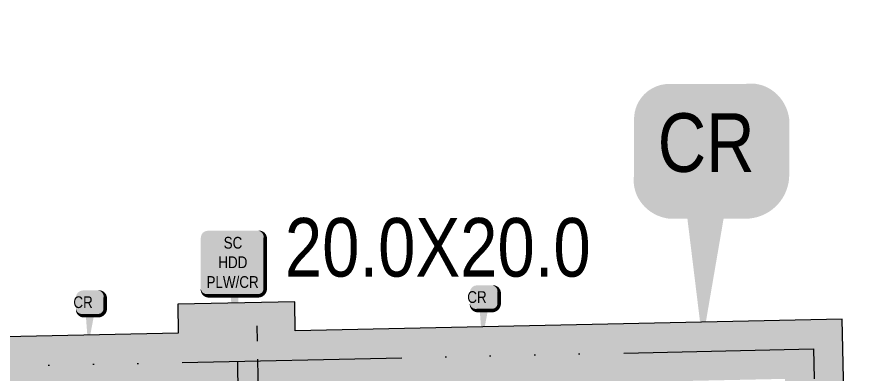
# Model space of a CAD drawing. Extents: x 88833 to 97610, y 5963373 to 5974710.
# Drawn here: x 94209.1 to 94352.4, y 5964395.2 to 5964456.2 of the extents above; entities that cross this region are included whole.
import ezdxf

# ---------------------------------------------------------------- set-up
doc = ezdxf.new("R2010")
doc.units = 0
doc.header["$LTSCALE"] = 5
doc.linetypes.add('COOP2', pattern=[10, 5, -1, 0, -1, 0, -1, 0, -1, 0, -1])
doc.linetypes.add('foc-TIELINE', pattern=[1.875, 1.25, -0.625])
for name, color, linetype in [('P-APEX RECON PAY ITEMS', 240, 'Continuous'), ('P-APEX RECON PAY ITEMS-1000', 240, 'Continuous'), ('P-APEX RECON-10m BUFFER', 51, 'COOP2'), ('P-APEX RECON-URBAN', 30, 'COOP2'), ('P-APEX RECON-WORK AREA', 104, 'Continuous'), ('P-BUFFER-PURPLE', 187, 'foc-TIELINE')]:
    doc.layers.add(name, color=color, linetype=linetype)
doc.layers.add('P-APEX RECON-TO BE DRILLED-H', color=7, linetype='Continuous', true_color=0xffafe1)
doc.layers.add('P-APEX RECON-TWS-T', color=104, linetype='Continuous', lineweight=9)
doc.styles.add('175L', font='ARIALN.TTF', dxfattribs={"height": 2})
doc.styles.add('80', font='ARIALN.TTF', dxfattribs={"height": 10})

# ---------------------------------------------------------------- blocks, each defined once
blk = doc.blocks.new('*U864')
at = {"true_color": 0xffffa8}
h = blk.add_hatch(color=51, dxfattribs=at)
edge = h.paths.add_edge_path()
edge.add_line((-21.5, -28.5), (21.5, -28.5))
edge.add_arc((21.5, -22.5), 6, 270, 360)
edge.add_line((27.5, -22.5), (27.5, 21))
edge.add_arc((21.5, 21), 6, 0, 90)
edge.add_line((21.5, 27), (-21.5, 27))
edge.add_arc((-21.5, 21), 6, 90, 180)
edge.add_line((-27.5, 21), (-27.5, -22.5))
edge.add_arc((-21.5, -22.5), 6, 180, 270)
at = {"color": 240, "flags": 128}
blk.add_lwpolyline([(-21.5, -28.5, 3, 3, 0), (21.5, -28.5, 3, 3, 0.414214), (27.5, -22.5, 3, 3, 0), (27.5, 21, 3, 0, 0.414214), (21.5, 27, 0, 0, 0), (-21.5, 27, 0, 0, 0.414214), (-27.5, 21, 0, 0, 0), (-27.5, -22.5, 0, 3, 0.414214)], format="xyseb", close=True, dxfattribs=at)
for points in [[(-1, -11.44, 0, 10, 0), (0, 0, 5, 5, 0)], [(3.77, -84.54, 0, 10, 0), (0, 0, 5, 5, 0)]]:
    blk.add_lwpolyline(points, format="xyseb", dxfattribs=at)
at = {"color": 4, "style": '80'}
blk.add_attdef('OTHER_001', (-14.7, -5), '', height=10, dxfattribs=at)
blk = doc.blocks.new('*U869')
at = {"true_color": 0xffffa8}
h = blk.add_hatch(color=51, dxfattribs=at)
edge = h.paths.add_edge_path()
edge.add_line((-16.5, -11.5), (16.5, -11.5))
edge.add_arc((16.5, -5.5), 6, 270, 360)
edge.add_line((22.5, -5.5), (22.5, 4))
edge.add_arc((16.5, 4), 6, 0, 90)
edge.add_line((16.5, 10), (-16.5, 10))
edge.add_arc((-16.5, 4), 6, 90, 180)
edge.add_line((-22.5, 4), (-22.5, -5.5))
edge.add_arc((-16.5, -5.5), 6, 180, 270)
at = {"color": 240, "flags": 128}
blk.add_lwpolyline([(-16.5, -11.5, 3, 3, 0), (16.5, -11.5, 3, 3, 0.414214), (22.5, -5.5, 3, 3, 0), (22.5, 4, 3, 0, 0.414214), (16.5, 10, 0, 0, 0), (-16.5, 10, 0, 0, 0.414214), (-22.5, 4, 0, 0, 0), (-22.5, -5.5, 0, 3, 0.414214)], format="xyseb", close=True, dxfattribs=at)
for points in [[(-35.61, -33.46, 0, 10, 0), (0, 0, 5, 5, 0)], [(-1, -11.44, 0, 10, 0), (0, 0, 5, 5, 0)]]:
    blk.add_lwpolyline(points, format="xyseb", dxfattribs=at)
at = {"color": 4, "style": '80'}
blk.add_attdef('OTHER_001', (-14.7, -5), '', height=10, dxfattribs=at)
blk = doc.blocks.new('*U877')
at = {"true_color": 0xffffa8}
h = blk.add_hatch(color=51, dxfattribs=at)
edge = h.paths.add_edge_path()
edge.add_line((-6.5, -11.5), (6.5, -11.5))
edge.add_arc((6.5, -5.5), 6, 270, 360)
edge.add_line((12.5, -5.5), (12.5, 4))
edge.add_arc((6.5, 4), 6, 0, 90)
edge.add_line((6.5, 10), (-6.5, 10))
edge.add_arc((-6.5, 4), 6, 90, 180)
edge.add_line((-12.5, 4), (-12.5, -5.5))
edge.add_arc((-6.5, -5.5), 6, 180, 270)
at = {"color": 240, "flags": 128}
blk.add_lwpolyline([(-6.5, -11.5, 3, 3, 0), (6.5, -11.5, 3, 3, 0.414214), (12.5, -5.5, 3, 3, 0), (12.5, 4, 3, 0, 0.414214), (6.5, 10, 0, 0, 0), (-6.5, 10, 0, 0, 0.414214), (-12.5, 4, 0, 0, 0), (-12.5, -5.5, 0, 3, 0.414214)], format="xyseb", close=True, dxfattribs=at)
for points in [[(-1, -11.44, 0, 10, 0), (0, 0, 5, 5, 0)], [(-0.82, -33.98, 0, 10, 0), (0, 0, 5, 5, 0)]]:
    blk.add_lwpolyline(points, format="xyseb", dxfattribs=at)
at = {"color": 4, "style": '80'}
blk.add_attdef('OTHER_001', (-14.7, -5), '', height=10, dxfattribs=at)
blk = doc.blocks.new('*U919')
at = {"true_color": 0xffffa8}
h = blk.add_hatch(color=51, dxfattribs=at)
edge = h.paths.add_edge_path()
edge.add_line((-6.5, -11.5), (6.5, -11.5))
edge.add_arc((6.5, -5.5), 6, 270, 360)
edge.add_line((12.5, -5.5), (12.5, 4))
edge.add_arc((6.5, 4), 6, 0, 90)
edge.add_line((6.5, 10), (-6.5, 10))
edge.add_arc((-6.5, 4), 6, 90, 180)
edge.add_line((-12.5, 4), (-12.5, -5.5))
edge.add_arc((-6.5, -5.5), 6, 180, 270)
at = {"color": 240, "flags": 128}
blk.add_lwpolyline([(-6.5, -11.5, 3, 3, 0), (6.5, -11.5, 3, 3, 0.414214), (12.5, -5.5, 3, 3, 0), (12.5, 4, 3, 0, 0.414214), (6.5, 10, 0, 0, 0), (-6.5, 10, 0, 0, 0.414214), (-12.5, 4, 0, 0, 0), (-12.5, -5.5, 0, 3, 0.414214)], format="xyseb", close=True, dxfattribs=at)
for points in [[(-2.07, -37.32, 0, 10, 0), (0, 0, 5, 5, 0)], [(-1, -11.44, 0, 10, 0), (0, 0, 5, 5, 0)]]:
    blk.add_lwpolyline(points, format="xyseb", dxfattribs=at)
at = {"color": 4, "style": '80'}
blk.add_attdef('OTHER_001', (-14.7, -5), '', height=10, dxfattribs=at)

msp = doc.modelspace()

# ---------------------------------------------------------------- hatches: boundary and pattern name
at = {"layer": 'P-APEX RECON-10m BUFFER', "transparency": 33554687}
h = msp.add_hatch(color=256, dxfattribs=at)
h.dxf.hatch_style = 1
h.paths.add_polyline_path([(94027.145, 5964387.752), (94044.094, 5964388.107), (94044.201, 5964383.088), (94064.18, 5964383.512), (94064.074, 5964388.529), (94130.824, 5964389.947), (94130.931, 5964384.927), (94136.03, 5964385.036), (94136.544, 5964368.793), (94131.551, 5964368.635), (94132.184, 5964348.661), (94152.158, 5964349.294), (94151.525, 5964369.268), (94146.531, 5964369.109), (94146.02, 5964385.248), (94150.91, 5964385.352), (94150.804, 5964390.371), (94236.892, 5964392.2), (94236.999, 5964387.168), (94241.943, 5964387.273), (94242.442, 5964357.686), (94249.185, 5964321.823), (94208.554, 5964316.296), (94190.713, 5964314.615), (94028.8, 5964310.203), (94028.906, 5964305.208), (94191.016, 5964309.626), (94209.125, 5964311.332), (94250.11, 5964316.906), (94250.607, 5964314.259), (94251.789, 5964302.704), (94259.809, 5964296.748), (94262.138, 5964299.726), (94260.505, 5964315.694), (94252.418, 5964358.701), (94251.933, 5964387.486), (94256.979, 5964387.593), (94256.872, 5964392.624), (94340.274, 5964394.396), (94341.857, 5964324.917), (94346.984, 5964296.269), (94388.349, 5964297.197), (94387.99, 5964294.026), (94407.847, 5964291.775), (94408.41, 5964296.739), (94439.154, 5964293.255), (94438.787, 5964290.015), (94458.644, 5964287.765), (94459.203, 5964292.703), (94839.164, 5964300.866), (94838.842, 5964310.854), (94460.339, 5964302.721), (94460.894, 5964307.622), (94441.037, 5964309.872), (94440.279, 5964303.183), (94409.535, 5964306.668), (94410.098, 5964311.632), (94390.241, 5964313.883), (94389.485, 5964307.218), (94355.313, 5964306.451), (94351.829, 5964325.917), (94350.037, 5964404.597), (94256.66, 5964402.614), (94256.554, 5964407.572), (94236.575, 5964407.148), (94236.68, 5964402.19), (94150.592, 5964400.361), (94150.486, 5964405.331), (94130.506, 5964404.907), (94130.612, 5964399.937), (94063.862, 5964398.519), (94063.756, 5964403.491), (94043.776, 5964403.067), (94043.882, 5964398.097), (94026.932, 5964397.742)])
at = {"layer": 'P-APEX RECON-TO BE DRILLED-H', "transparency": 33554687}
h = msp.add_hatch(color=256, dxfattribs=at)
h.dxf.hatch_style = 1
h.paths.add_polyline_path([(94246.777, 5964397.37), (94251.765, 5964397.455), (94251.933, 5964387.486), (94252.418, 5964358.701), (94260.505, 5964315.694), (94262.138, 5964299.726), (94259.809, 5964296.748), (94251.789, 5964302.704), (94250.607, 5964314.259), (94249.185, 5964321.823), (94242.442, 5964357.686), (94241.774, 5964397.286)])

# ---------------------------------------------------------------- linework, layer by layer
at = {"layer": 'P-APEX RECON-URBAN', "ltscale": 1.5, "flags": 128}
for points in [[(89862.314, 5969420.078), (89867.21, 5969428.525), (89870.142, 5969432.838), (89871.234, 5969440.262), (89870.986, 5969451.312), (89869.214, 5969465.882), (89874.382, 5969505.038), (89878.807, 5969544.864), (89884.151, 5969585.191), (89892.206, 5969617.101), (89902.642, 5969647.039), (89920.512, 5969655.252), (90029.926, 5969662.38), (90138.481, 5969668.858), (90357.817, 5969689.033), (90562.775, 5969696.814), (90589.96, 5969720.186), (90720.273, 5969722.879), (90776.006, 5969735.867), (91186.503, 5969696.002), (91462.207, 5969691.78), (92125.726, 5969704.862), (92128.773, 5969486.17), (92217.364, 5969300.618), (92221.268, 5969073.304), (93093.277, 5969087.636), (93106.741, 5968355.069), (93124.698, 5968305.644), (93129.217, 5968093.237), (93161.833, 5968029.817), (93132.245, 5967948.401), (93140.258, 5967559.937), (93144.056, 5967553.379), (93150.54, 5967550.023), (93471.989, 5967554.975), (93537.11, 5967530.142), (93807.323, 5967535.904), (93870.968, 5967527.576), (94192.337, 5967535.661), (94197.923, 5967257.788), (94078.168, 5967114.695), (94085.554, 5966738.872), (94086.156, 5966675.15), (93941.517, 5966671.159), (93944.01, 5966553.478), (93958.044, 5965888.32), (93972.598, 5965166.717), (93975.555, 5965146.731), (93977.138, 5965068.998), (93975.008, 5965048.86), (93989.037, 5964391.951), (94052.05, 5964393.271), (94345.155, 5964399.496), (94346.843, 5964325.417), (94351.149, 5964301.36), (94401.947, 5964302.5), (94446.672, 5964297.431), (95465.604, 5964319.323)], [(94246.77, 5964397.37), (94247.43, 5964358.194), (94255.556, 5964314.977), (94256.963, 5964301.219), (94255.874, 5964299.826)]]:
    msp.add_lwpolyline(points, dxfattribs=at)
at = {"layer": 'P-APEX RECON-WORK AREA', "flags": 128}
msp.add_lwpolyline([(94355.313, 5964306.451), (94351.829, 5964325.917), (94350.037, 5964404.597), (94256.66, 5964402.614), (94256.554, 5964407.572), (94236.575, 5964407.148), (94236.68, 5964402.19), (94150.592, 5964400.361), (94150.486, 5964405.331), (94130.506, 5964404.907), (94130.612, 5964399.937), (94063.862, 5964398.519)], dxfattribs=at)
at = {"layer": 'P-BUFFER-PURPLE'}
msp.add_line((94250.379, 5964391.487), (94250.124, 5964403.475), dxfattribs=at)

# ---------------------------------------------------------------- block references
at = {"layer": 'P-APEX RECON PAY ITEMS'}
ref = msp.add_blockref('*U877', (94327.007, 5964434.726), dxfattribs=at)
ref.add_attrib('OTHER_001', 'CR', (94318.546, 5964429.722), dxfattribs={"layer": '0', "color": 4, "height": 10, "style": '80'})
msp.add_blockref('*U869', (94381.765, 5964388.983), dxfattribs=at).add_auto_attribs({'OTHER_001': 'UMC-G'})
at = {"layer": 'P-APEX RECON PAY ITEMS-1000'}
ref = msp.add_blockref('*U864', (94246.023, 5964414.278), dxfattribs=dict(at, xscale=0.2, yscale=0.2, zscale=0.2))
ref.add_attrib('OTHER_001', 'SC', (94244.427, 5964416.628), dxfattribs={"layer": '0', "color": 4, "height": 2, "style": '80'})
ref.add_attrib('OTHER_002', 'HDD', (94243.517, 5964413.295), dxfattribs={"layer": '0', "color": 4, "height": 2, "style": '80'})
ref.add_attrib('OTHER_003', 'PLW/CR', (94241.496, 5964409.926), dxfattribs={"layer": '0', "color": 4, "height": 2, "style": '80'})
at = {"layer": 'P-APEX RECON PAY ITEMS-1000', "xscale": 0.2, "yscale": 0.2, "zscale": 0.2}
msp.add_blockref('*U919', (94221.705, 5964407.485), dxfattribs=at).add_auto_attribs({'OTHER_001': 'CR'})

# ---------------------------------------------------------------- next in the draw order: texts
at = {"layer": 'P-APEX RECON-TWS-T', "insert": (94254.874, 5964421.847), "char_height": 10, "attachment_point": 1, "style": '175L', "bg_fill": 3, "box_fill_scale": 1.1, "bg_fill_color": 256, "bg_fill_transparency": 0}
msp.add_mtext_dynamic_manual_height_columns('20.0X20.0', width=49.86126, gutter_width=100, heights=[0], dxfattribs=at)

# ---------------------------------------------------------------- next in the draw order: block references
at = {"layer": 'P-APEX RECON PAY ITEMS-1000', "xscale": 0.2, "yscale": 0.2, "zscale": 0.2}
msp.add_blockref('*U919', (94288.969, 5964408.359), dxfattribs=at).add_auto_attribs({'OTHER_001': 'CR'})

doc.saveas('drawing.dxf')
